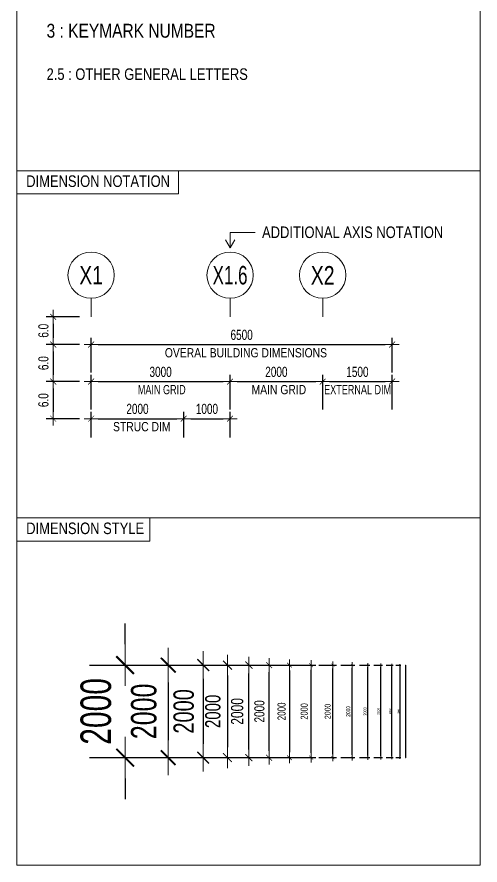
# Model space of a CAD drawing. Header units: millimetres. Extents: x -172050 to 1089997, y 452920 to 1051687.
# Drawn here: x -113596 to -103596, y 470829 to 489152 of the extents above; entities that cross this region are included whole.
import ezdxf
from ezdxf.enums import TextEntityAlignment as Align

# ---------------------------------------------------------------- set-up
doc = ezdxf.new("R2010")
doc.units = ezdxf.units.MM
doc.header["$MEASUREMENT"] = 0
doc.linetypes.add('CENTER2', pattern=[1.125, 0.75, -0.125, 0.125, -0.125])
doc.layers.get('Defpoints').update_dxf_attribs({"color": 151, "lineweight": 9})
for name, color, linetype, lineweight in [('NDC_FRAME', 7, 'Continuous', 20), ('NDC_S_ANNO', 7, 'Continuous', 20), ('NDC_S_AXIS', 5, 'CENTER2', 13), ('NDC_S_DIM', 1, 'Continuous', 15), ('NDC_S_SYMBOL', 1, 'Continuous', 15), ('NDC_S_TEXT SYMBOL', 7, 'Continuous', 20), ('NDC_S_VN TEXT', 7, 'Continuous', 20)]:
    doc.layers.add(name, color=color, linetype=linetype, lineweight=lineweight)
doc.styles.add('NDC_ANNO', font='', dxfattribs={"width": 0.8})
doc.styles.add('NDC_DIM', font='', dxfattribs={"width": 0.75})
doc.styles.add('NDC_VIE TXT', font='arial.ttf', dxfattribs={"width": 0.8})
doc.styles.get('NDC_ANNO').set_extended_font_data('Dotum')
doc.styles.get('NDC_DIM').set_extended_font_data('Dotum')
doc.dimstyles.new('NDC_dim_100', dxfattribs={"dimscale": 100, "dimtxt": 2.2, "dimasz": 1.5, "dimexe": 1.5, "dimexo": 2.5, "dimgap": 1, "dimtad": 1, "dimdec": 0, "dimzin": 0, "dimdsep": 46, "dimtxsty": 'NDC_DIM', "dimblk": 'DIMMARK', "dimcen": 0.09, "dimdle": 1.2, "dimclrd": 1, "dimclre": 1, "dimclrt": 3, "dimadec": 0, "dimazin": 0, "dimtfac": 1, "dimtdec": 0, "dimtix": 1, "dimtofl": 0, "dimtmove": 0, "dimatfit": 3, "dimfxl": 6, "dimfxlon": 1, "dimtolj": 1, "dimtzin": 0, "dimarcsym": 0})
doc.dimstyles.new('NDC_dim_120', dxfattribs={"dimscale": 120, "dimtxt": 2.2, "dimasz": 1.5, "dimexe": 1.5, "dimexo": 2.5, "dimgap": 1, "dimtad": 1, "dimdec": 0, "dimzin": 0, "dimdsep": 46, "dimtxsty": 'NDC_DIM', "dimblk": 'DIMMARK', "dimcen": 0.09, "dimdle": 1.2, "dimclrd": 1, "dimclre": 1, "dimclrt": 3, "dimadec": 0, "dimazin": 0, "dimtfac": 1, "dimtdec": 0, "dimtix": 1, "dimtofl": 0, "dimtmove": 0, "dimatfit": 3, "dimfxl": 6, "dimfxlon": 1, "dimtolj": 1, "dimtzin": 0, "dimarcsym": 0})
doc.dimstyles.new('NDC_dim_15', dxfattribs={"dimscale": 15, "dimtxt": 2.2, "dimasz": 1.5, "dimexe": 1.5, "dimexo": 2.5, "dimgap": 1, "dimtad": 1, "dimdec": 0, "dimzin": 0, "dimdsep": 46, "dimtxsty": 'NDC_DIM', "dimblk": 'DIMMARK', "dimcen": 0.09, "dimdle": 1.2, "dimclrd": 1, "dimclre": 1, "dimclrt": 3, "dimadec": 0, "dimazin": 0, "dimtfac": 1, "dimtdec": 0, "dimtix": 1, "dimtofl": 0, "dimtmove": 0, "dimatfit": 3, "dimfxl": 6, "dimfxlon": 1, "dimtolj": 1, "dimtzin": 0, "dimarcsym": 0})
doc.dimstyles.new('NDC_dim_150', dxfattribs={"dimscale": 150, "dimtxt": 2.2, "dimasz": 1.5, "dimexe": 1.5, "dimexo": 2.5, "dimgap": 1, "dimtad": 1, "dimdec": 0, "dimzin": 0, "dimdsep": 46, "dimtxsty": 'NDC_DIM', "dimblk": 'DIMMARK', "dimcen": 0.09, "dimdle": 1.2, "dimclrd": 1, "dimclre": 1, "dimclrt": 3, "dimadec": 0, "dimazin": 0, "dimtfac": 1, "dimtdec": 0, "dimtix": 1, "dimtofl": 0, "dimtmove": 0, "dimatfit": 3, "dimfxl": 6, "dimfxlon": 1, "dimtolj": 1, "dimtzin": 0, "dimarcsym": 0})
doc.dimstyles.new('NDC_dim_20', dxfattribs={"dimscale": 20, "dimtxt": 2.2, "dimasz": 1.5, "dimexe": 1.5, "dimexo": 2.5, "dimgap": 1, "dimtad": 1, "dimdec": 0, "dimzin": 0, "dimdsep": 46, "dimtxsty": 'NDC_DIM', "dimblk": 'DIMMARK', "dimcen": 0.09, "dimdle": 1.2, "dimclrd": 1, "dimclre": 1, "dimclrt": 3, "dimadec": 0, "dimazin": 0, "dimtfac": 1, "dimtdec": 0, "dimtix": 1, "dimtofl": 0, "dimtmove": 0, "dimatfit": 3, "dimfxl": 6, "dimfxlon": 1, "dimtolj": 1, "dimtzin": 0, "dimarcsym": 0})
doc.dimstyles.new('NDC_dim_200', dxfattribs={"dimscale": 200, "dimtxt": 2.2, "dimasz": 1.5, "dimexe": 1.5, "dimexo": 2.5, "dimgap": 1, "dimtad": 1, "dimdec": 0, "dimzin": 0, "dimdsep": 46, "dimtxsty": 'NDC_DIM', "dimblk": 'DIMMARK', "dimcen": 0.09, "dimdle": 1.2, "dimclrd": 1, "dimclre": 1, "dimclrt": 3, "dimadec": 0, "dimazin": 0, "dimtfac": 1, "dimtdec": 0, "dimtix": 1, "dimtofl": 0, "dimtmove": 0, "dimatfit": 3, "dimfxl": 6, "dimfxlon": 1, "dimtolj": 1, "dimtzin": 0, "dimarcsym": 0})
doc.dimstyles.new('NDC_dim_25', dxfattribs={"dimscale": 25, "dimtxt": 2.2, "dimasz": 1.5, "dimexe": 1.5, "dimexo": 2.5, "dimgap": 1, "dimtad": 1, "dimdec": 0, "dimzin": 0, "dimdsep": 46, "dimtxsty": 'NDC_DIM', "dimblk": 'DIMMARK', "dimcen": 0.09, "dimdle": 1.2, "dimclrd": 1, "dimclre": 1, "dimclrt": 3, "dimadec": 0, "dimazin": 0, "dimtfac": 1, "dimtdec": 0, "dimtix": 1, "dimtofl": 0, "dimtmove": 0, "dimatfit": 3, "dimfxl": 6, "dimfxlon": 1, "dimtolj": 1, "dimtzin": 0, "dimarcsym": 0})
doc.dimstyles.new('NDC_dim_250', dxfattribs={"dimscale": 250, "dimtxt": 2.2, "dimasz": 1.5, "dimexe": 1.5, "dimexo": 2.5, "dimgap": 1, "dimtad": 1, "dimdec": 0, "dimzin": 0, "dimdsep": 46, "dimtxsty": 'NDC_DIM', "dimblk": 'DIMMARK', "dimcen": 0.09, "dimdle": 1.2, "dimclrd": 1, "dimclre": 1, "dimclrt": 3, "dimadec": 0, "dimazin": 0, "dimtfac": 1, "dimtdec": 0, "dimtix": 1, "dimtofl": 0, "dimtmove": 0, "dimatfit": 3, "dimfxl": 6, "dimfxlon": 1, "dimtolj": 1, "dimtzin": 0, "dimarcsym": 0})
doc.dimstyles.new('NDC_dim_30', dxfattribs={"dimscale": 30, "dimtxt": 2.2, "dimasz": 1.5, "dimexe": 1.5, "dimexo": 2.5, "dimgap": 1, "dimtad": 1, "dimdec": 0, "dimzin": 0, "dimdsep": 46, "dimtxsty": 'NDC_DIM', "dimblk": 'DIMMARK', "dimcen": 0.09, "dimdle": 1.2, "dimclrd": 1, "dimclre": 1, "dimclrt": 3, "dimadec": 0, "dimazin": 0, "dimtfac": 1, "dimtdec": 0, "dimtix": 1, "dimtofl": 0, "dimtmove": 0, "dimatfit": 3, "dimfxl": 6, "dimfxlon": 1, "dimtolj": 1, "dimtzin": 0, "dimarcsym": 0})
doc.dimstyles.new('NDC_dim_300', dxfattribs={"dimscale": 300, "dimtxt": 2.2, "dimasz": 1.5, "dimexe": 1.5, "dimexo": 2.5, "dimgap": 1, "dimtad": 1, "dimdec": 0, "dimzin": 0, "dimdsep": 46, "dimtxsty": 'NDC_DIM', "dimblk": 'DIMMARK', "dimcen": 0.09, "dimdle": 1.2, "dimclrd": 1, "dimclre": 1, "dimclrt": 3, "dimadec": 0, "dimazin": 0, "dimtfac": 1, "dimtdec": 0, "dimtix": 1, "dimtofl": 0, "dimtmove": 0, "dimatfit": 3, "dimfxl": 6, "dimfxlon": 1, "dimtolj": 1, "dimtzin": 0, "dimarcsym": 0})
doc.dimstyles.new('NDC_dim_40', dxfattribs={"dimscale": 40, "dimtxt": 2.2, "dimasz": 1.5, "dimexe": 1.5, "dimexo": 2.5, "dimgap": 1, "dimtad": 1, "dimdec": 0, "dimzin": 0, "dimdsep": 46, "dimtxsty": 'NDC_DIM', "dimblk": 'DIMMARK', "dimcen": 0.09, "dimdle": 1.2, "dimclrd": 1, "dimclre": 1, "dimclrt": 3, "dimadec": 0, "dimazin": 0, "dimtfac": 1, "dimtdec": 0, "dimtix": 1, "dimtofl": 0, "dimtmove": 0, "dimatfit": 3, "dimfxl": 6, "dimfxlon": 1, "dimtolj": 1, "dimtzin": 0, "dimarcsym": 0})
doc.dimstyles.new('NDC_dim_50', dxfattribs={"dimscale": 50, "dimtxt": 2.5, "dimasz": 1.5, "dimexe": 1.5, "dimexo": 2.5, "dimgap": 1, "dimtad": 1, "dimdec": 0, "dimzin": 0, "dimdsep": 46, "dimtxsty": 'NDC_DIM', "dimblk": 'DIMMARK', "dimcen": 0.09, "dimdle": 1.2, "dimclrd": 1, "dimclre": 1, "dimclrt": 3, "dimadec": 0, "dimazin": 0, "dimtfac": 1, "dimtdec": 0, "dimtix": 1, "dimtofl": 0, "dimtmove": 0, "dimatfit": 3, "dimfxl": 6, "dimfxlon": 1, "dimtolj": 1, "dimtzin": 0, "dimarcsym": 0})
doc.dimstyles.new('NDC_dim_70', dxfattribs={"dimscale": 70, "dimtxt": 2.2, "dimasz": 1.5, "dimexe": 1.5, "dimexo": 2.5, "dimgap": 1, "dimtad": 1, "dimdec": 0, "dimzin": 0, "dimdsep": 46, "dimtxsty": 'NDC_DIM', "dimblk": 'DIMMARK', "dimcen": 0.09, "dimdle": 1.2, "dimclrd": 1, "dimclre": 1, "dimclrt": 3, "dimadec": 0, "dimazin": 0, "dimtfac": 1, "dimtdec": 0, "dimtix": 1, "dimtofl": 0, "dimtmove": 0, "dimatfit": 3, "dimfxl": 6, "dimfxlon": 1, "dimtolj": 1, "dimtzin": 0, "dimarcsym": 0})
doc.dimstyles.new('NDC_dim_80', dxfattribs={"dimscale": 80, "dimtxt": 2.2, "dimasz": 1.5, "dimexe": 1.5, "dimexo": 2.5, "dimgap": 1, "dimtad": 1, "dimdec": 0, "dimzin": 0, "dimdsep": 46, "dimtxsty": 'NDC_DIM', "dimblk": 'DIMMARK', "dimcen": 0.09, "dimdle": 1.2, "dimclrd": 1, "dimclre": 1, "dimclrt": 3, "dimadec": 0, "dimazin": 0, "dimtfac": 1, "dimtdec": 0, "dimtix": 1, "dimtofl": 0, "dimtmove": 0, "dimatfit": 3, "dimfxl": 6, "dimfxlon": 1, "dimtolj": 1, "dimtzin": 0, "dimarcsym": 0})
doc.dimstyles.new('NDC_dim_iso', dxfattribs={"dimtxt": 2.2, "dimasz": 1, "dimexe": 1.5, "dimexo": 2.5, "dimgap": 1, "dimtad": 1, "dimdec": 0, "dimzin": 0, "dimdsep": 46, "dimtxsty": 'NDC_DIM', "dimblk": 'DIMMARK', "dimcen": 0.09, "dimdle": 1.2, "dimclrd": 1, "dimclre": 1, "dimclrt": 3, "dimadec": 0, "dimazin": 0, "dimtfac": 1, "dimtdec": 0, "dimtix": 1, "dimtofl": 0, "dimtmove": 0, "dimatfit": 3, "dimfxl": 6, "dimfxlon": 1, "dimtolj": 1, "dimtzin": 0, "dimarcsym": 0})

# ---------------------------------------------------------------- blocks, each defined once
blk = doc.blocks.new('DIMMARK')
at = {"layer": 'NDC_S_DIM', "color": 1}
blk.add_line((-1.5, 0), (1, 0), dxfattribs=at)
at = {"layer": 'NDC_S_DIM', "color": 2, "const_width": 0.1}
blk.add_lwpolyline([(-0.424, -0.424), (0.424, 0.424)], dxfattribs=at)
blk = doc.blocks.new('*D196')
at = {"layer": 'Defpoints', "color": 0, "transparency": 16777216}
for p in [(-111836, 475149), (-108150, 475149), (-111836, 473149)]:
    blk.add_point(p, dxfattribs=at)
at = {"layer": 'NDC_S_DIM', "color": 1, "lineweight": -2, "transparency": 16777216}
for p, q in [((-108750, 475149), (-108000, 475149)), ((-108150, 473299), (-108150, 474999)), ((-108750, 473149), (-108000, 473149))]:
    blk.add_line(p, q, dxfattribs=at)
at = {"layer": 'NDC_S_DIM', "color": 1, "lineweight": -2, "transparency": 16777216, "xscale": 150, "yscale": 150, "zscale": 150}
for p, rotation in [((-108150, 475149), 90), ((-108150, 473149), 270)]:
    blk.add_blockref('DIMMARK', p, dxfattribs=dict(at, rotation=rotation))
at = {"layer": 'NDC_S_DIM', "color": 3, "transparency": 16777216, "insert": (-108360, 474149), "char_height": 220, "attachment_point": 5, "rotation": 90, "style": 'NDC_DIM'}
blk.add_mtext('\\A1;2000', dxfattribs=at)
blk = doc.blocks.new('*D197')
at = {"layer": 'Defpoints', "color": 0, "transparency": 16777216}
for p in [(-111836, 475149), (-107245, 475149), (-111836, 473149)]:
    blk.add_point(p, dxfattribs=at)
at = {"layer": 'NDC_S_DIM', "color": 1, "lineweight": -2, "transparency": 16777216}
for p, q in [((-107665, 475149), (-107140, 475149)), ((-107245, 473254), (-107245, 475044)), ((-107665, 473149), (-107140, 473149))]:
    blk.add_line(p, q, dxfattribs=at)
at = {"layer": 'NDC_S_DIM', "color": 1, "lineweight": -2, "transparency": 16777216, "xscale": 105, "yscale": 105, "zscale": 105}
for p, rotation in [((-107245, 475149), 90), ((-107245, 473149), 270)]:
    blk.add_blockref('DIMMARK', p, dxfattribs=dict(at, rotation=rotation))
at = {"layer": 'NDC_S_DIM', "color": 3, "transparency": 16777216, "insert": (-107392, 474149), "char_height": 154, "attachment_point": 5, "rotation": 90, "style": 'NDC_DIM'}
blk.add_mtext('\\A1;2000', dxfattribs=at)
blk = doc.blocks.new('*D198')
at = {"layer": 'Defpoints', "color": 0, "transparency": 16777216}
for p in [(-111836, 475149), (-106774, 475149), (-111836, 473149)]:
    blk.add_point(p, dxfattribs=at)
at = {"layer": 'NDC_S_DIM', "color": 1, "lineweight": -2, "transparency": 16777216}
for p, q in [((-107074, 475149), (-106699, 475149)), ((-106774, 473224), (-106774, 475074)), ((-107074, 473149), (-106699, 473149))]:
    blk.add_line(p, q, dxfattribs=at)
at = {"layer": 'NDC_S_DIM', "color": 1, "lineweight": -2, "transparency": 16777216, "xscale": 75, "yscale": 75, "zscale": 75}
for p, rotation in [((-106774, 475149), 90), ((-106774, 473149), 270)]:
    blk.add_blockref('DIMMARK', p, dxfattribs=dict(at, rotation=rotation))
at = {"layer": 'NDC_S_DIM', "color": 3, "transparency": 16777216, "insert": (-106886, 474149), "char_height": 125, "attachment_point": 5, "rotation": 90, "style": 'NDC_DIM'}
blk.add_mtext('\\A1;2000', dxfattribs=at)
blk = doc.blocks.new('*D199')
at = {"layer": 'Defpoints', "color": 0, "transparency": 16777216}
for p in [(-111836, 475149), (-106359, 475149), (-111836, 473149)]:
    blk.add_point(p, dxfattribs=at)
at = {"layer": 'NDC_S_DIM', "color": 1, "lineweight": -2, "transparency": 16777216}
for p, q in [((-106599, 475149), (-106299, 475149)), ((-106359, 473209), (-106359, 475089)), ((-106599, 473149), (-106299, 473149))]:
    blk.add_line(p, q, dxfattribs=at)
at = {"layer": 'NDC_S_DIM', "color": 1, "lineweight": -2, "transparency": 16777216, "xscale": 60, "yscale": 60, "zscale": 60}
for p, rotation in [((-106359, 475149), 90), ((-106359, 473149), 270)]:
    blk.add_blockref('DIMMARK', p, dxfattribs=dict(at, rotation=rotation))
at = {"layer": 'NDC_S_DIM', "color": 3, "transparency": 16777216, "insert": (-106443, 474149), "char_height": 88, "attachment_point": 5, "rotation": 90, "style": 'NDC_DIM'}
blk.add_mtext('\\A1;2000', dxfattribs=at)
blk = doc.blocks.new('*D200')
at = {"layer": 'Defpoints', "color": 0, "transparency": 16777216}
for p in [(-111836, 475149), (-106018, 475149), (-111836, 473149)]:
    blk.add_point(p, dxfattribs=at)
at = {"layer": 'NDC_S_DIM', "color": 1, "lineweight": -2, "transparency": 16777216}
for p, q in [((-106198, 475149), (-105973, 475149)), ((-106018, 473194), (-106018, 475104)), ((-106198, 473149), (-105973, 473149))]:
    blk.add_line(p, q, dxfattribs=at)
at = {"layer": 'NDC_S_DIM', "color": 1, "lineweight": -2, "transparency": 16777216, "xscale": 45, "yscale": 45, "zscale": 45}
for p, rotation in [((-106018, 475149), 90), ((-106018, 473149), 270)]:
    blk.add_blockref('DIMMARK', p, dxfattribs=dict(at, rotation=rotation))
at = {"layer": 'NDC_S_DIM', "color": 3, "transparency": 16777216, "insert": (-106081, 474149), "char_height": 66, "attachment_point": 5, "rotation": 90, "style": 'NDC_DIM'}
blk.add_mtext('\\A1;2000', dxfattribs=at)
blk = doc.blocks.new('*D201')
at = {"layer": 'Defpoints', "color": 0, "transparency": 16777216}
for p in [(-111836, 475149), (-105737, 475149), (-111836, 473149)]:
    blk.add_point(p, dxfattribs=at)
at = {"layer": 'NDC_S_DIM', "color": 1, "lineweight": -2, "transparency": 16777216}
for p, q in [((-105887, 475149), (-105700, 475149)), ((-105737, 473186), (-105737, 475111)), ((-105887, 473149), (-105700, 473149))]:
    blk.add_line(p, q, dxfattribs=at)
at = {"layer": 'NDC_S_DIM', "color": 1, "lineweight": -2, "transparency": 16777216, "xscale": 37.5, "yscale": 37.5, "zscale": 37.5}
for p, rotation in [((-105737, 475149), 90), ((-105737, 473149), 270)]:
    blk.add_blockref('DIMMARK', p, dxfattribs=dict(at, rotation=rotation))
at = {"layer": 'NDC_S_DIM', "color": 3, "transparency": 16777216, "insert": (-105790, 474149), "char_height": 55, "attachment_point": 5, "rotation": 90, "style": 'NDC_DIM'}
blk.add_mtext('\\A1;2000', dxfattribs=at)
blk = doc.blocks.new('*D202')
at = {"layer": 'Defpoints', "color": 0, "transparency": 16777216}
for p in [(-111836, 475149), (-105500, 475149), (-111836, 473149)]:
    blk.add_point(p, dxfattribs=at)
at = {"layer": 'NDC_S_DIM', "color": 1, "lineweight": -2, "transparency": 16777216}
for p, q in [((-105620, 475149), (-105470, 475149)), ((-105500, 473179), (-105500, 475119)), ((-105620, 473149), (-105470, 473149))]:
    blk.add_line(p, q, dxfattribs=at)
at = {"layer": 'NDC_S_DIM', "color": 1, "lineweight": -2, "transparency": 16777216, "xscale": 30, "yscale": 30, "zscale": 30}
for p, rotation in [((-105500, 475149), 90), ((-105500, 473149), 270)]:
    blk.add_blockref('DIMMARK', p, dxfattribs=dict(at, rotation=rotation))
at = {"layer": 'NDC_S_DIM', "color": 3, "transparency": 16777216, "insert": (-105542, 474149), "char_height": 44, "attachment_point": 5, "rotation": 90, "style": 'NDC_DIM'}
blk.add_mtext('\\A1;2000', dxfattribs=at)
blk = doc.blocks.new('*D203')
at = {"layer": 'Defpoints', "color": 0, "transparency": 16777216}
for p in [(-111836, 475149), (-105197, 475149), (-111836, 473149)]:
    blk.add_point(p, dxfattribs=at)
at = {"layer": 'NDC_S_DIM', "color": 1, "lineweight": -2, "transparency": 16777216}
for p, q in [((-105203, 475149), (-105196, 475149)), ((-105197, 473150), (-105197, 475148)), ((-105203, 473149), (-105196, 473149))]:
    blk.add_line(p, q, dxfattribs=at)
for p, rotation in [((-105197, 475149), 90), ((-105197, 473149), 270)]:
    blk.add_blockref('DIMMARK', p, dxfattribs=dict(at, rotation=rotation))
at = {"layer": 'NDC_S_DIM', "color": 3, "transparency": 16777216, "insert": (-105199, 474149), "char_height": 2.2, "attachment_point": 5, "rotation": 90, "style": 'NDC_DIM'}
blk.add_mtext('\\A1;2000', dxfattribs=at)
blk = doc.blocks.new('*D206')
at = {"layer": 'Defpoints', "color": 0, "transparency": 16777216}
for p in [(-111836, 475149), (-111836, 473149), (-109050, 473149)]:
    blk.add_point(p, dxfattribs=at)
at = {"layer": 'NDC_S_DIM', "color": 1, "lineweight": -2, "transparency": 16777216}
for p, q in [((-109950, 475149), (-108825, 475149)), ((-109050, 474924), (-109050, 473374)), ((-109950, 473149), (-108825, 473149))]:
    blk.add_line(p, q, dxfattribs=at)
at = {"layer": 'NDC_S_DIM', "color": 1, "lineweight": -2, "transparency": 16777216, "xscale": 225, "yscale": 225, "zscale": 225}
for p, rotation in [((-109050, 475149), 90), ((-109050, 473149), 270)]:
    blk.add_blockref('DIMMARK', p, dxfattribs=dict(at, rotation=rotation))
at = {"layer": 'NDC_S_DIM', "color": 3, "transparency": 16777216, "insert": (-109365, 474149), "char_height": 330, "attachment_point": 5, "rotation": 90, "style": 'NDC_DIM'}
blk.add_mtext('\\A1;2000', dxfattribs=at)
blk = doc.blocks.new('*D207')
at = {"layer": 'Defpoints', "color": 0, "transparency": 16777216}
for p in [(-111836, 475149), (-111836, 473149), (-109574, 473149)]:
    blk.add_point(p, dxfattribs=at)
at = {"layer": 'NDC_S_DIM', "color": 1, "lineweight": -2, "transparency": 16777216}
for p, q in [((-110774, 475149), (-109274, 475149)), ((-109574, 474849), (-109574, 473449)), ((-110774, 473149), (-109274, 473149))]:
    blk.add_line(p, q, dxfattribs=at)
at = {"layer": 'NDC_S_DIM', "color": 1, "lineweight": -2, "transparency": 16777216, "xscale": 300, "yscale": 300, "zscale": 300}
for p, rotation in [((-109574, 475149), 90), ((-109574, 473149), 270)]:
    blk.add_blockref('DIMMARK', p, dxfattribs=dict(at, rotation=rotation))
at = {"layer": 'NDC_S_DIM', "color": 3, "transparency": 16777216, "insert": (-109994, 474149), "char_height": 440, "attachment_point": 5, "rotation": 90, "style": 'NDC_DIM'}
blk.add_mtext('\\A1;2000', dxfattribs=at)
blk = doc.blocks.new('*D208')
at = {"layer": 'Defpoints', "color": 0, "transparency": 16777216}
for p in [(-111836, 475149), (-111836, 473149), (-105325, 473149)]:
    blk.add_point(p, dxfattribs=at)
at = {"layer": 'NDC_S_DIM', "color": 1, "lineweight": -2, "transparency": 16777216}
for p, q in [((-105415, 475149), (-105303, 475149)), ((-105325, 475126), (-105325, 473171)), ((-105415, 473149), (-105303, 473149))]:
    blk.add_line(p, q, dxfattribs=at)
at = {"layer": 'NDC_S_DIM', "color": 1, "lineweight": -2, "transparency": 16777216, "xscale": 22.5, "yscale": 22.5, "zscale": 22.5}
for p, rotation in [((-105325, 475149), 90), ((-105325, 473149), 270)]:
    blk.add_blockref('DIMMARK', p, dxfattribs=dict(at, rotation=rotation))
at = {"layer": 'NDC_S_DIM', "color": 3, "transparency": 16777216, "insert": (-105357, 474149), "char_height": 33, "attachment_point": 5, "rotation": 90, "style": 'NDC_DIM'}
blk.add_mtext('\\A1;2000', dxfattribs=at)
blk = doc.blocks.new('*D205')
at = {"layer": 'Defpoints', "color": 0, "transparency": 16777216}
for p in [(-111836, 475149), (-111836, 473149), (-107713, 473149)]:
    blk.add_point(p, dxfattribs=at)
at = {"layer": 'NDC_S_DIM', "color": 1, "lineweight": -2, "transparency": 16777216}
for p, q in [((-108193, 475149), (-107593, 475149)), ((-107713, 475029), (-107713, 473269)), ((-108193, 473149), (-107593, 473149))]:
    blk.add_line(p, q, dxfattribs=at)
at = {"layer": 'NDC_S_DIM', "color": 1, "lineweight": -2, "transparency": 16777216, "xscale": 120, "yscale": 120, "zscale": 120}
for p, rotation in [((-107713, 475149), 90), ((-107713, 473149), 270)]:
    blk.add_blockref('DIMMARK', p, dxfattribs=dict(at, rotation=rotation))
at = {"layer": 'NDC_S_DIM', "color": 3, "transparency": 16777216, "insert": (-107881, 474149), "char_height": 176, "attachment_point": 5, "rotation": 90, "style": 'NDC_DIM'}
blk.add_mtext('\\A1;2000', dxfattribs=at)
blk = doc.blocks.new('*D209')
at = {"layer": 'Defpoints', "color": 0, "transparency": 16777216}
for p in [(-111836, 475149), (-108588, 475149), (-111836, 473149)]:
    blk.add_point(p, dxfattribs=at)
at = {"layer": 'NDC_S_DIM', "color": 1, "lineweight": -2, "transparency": 16777216}
for p, q in [((-109308, 475149), (-108408, 475149)), ((-108588, 473329), (-108588, 474969)), ((-109308, 473149), (-108408, 473149))]:
    blk.add_line(p, q, dxfattribs=at)
at = {"layer": 'NDC_S_DIM', "color": 1, "lineweight": -2, "transparency": 16777216, "xscale": 180, "yscale": 180, "zscale": 180}
for p, rotation in [((-108588, 475149), 90), ((-108588, 473149), 270)]:
    blk.add_blockref('DIMMARK', p, dxfattribs=dict(at, rotation=rotation))
at = {"layer": 'NDC_S_DIM', "color": 3, "transparency": 16777216, "insert": (-108840, 474149), "char_height": 264, "attachment_point": 5, "rotation": 90, "style": 'NDC_DIM'}
blk.add_mtext('\\A1;2000', dxfattribs=at)
blk = doc.blocks.new('*D210')
at = {"layer": 'Defpoints', "color": 0, "transparency": 16777216}
for p in [(-112781, 475149), (-112781, 473149), (-111259, 473149)]:
    blk.add_point(p, dxfattribs=at)
at = {"layer": 'NDC_S_DIM', "color": 1, "lineweight": -2, "transparency": 16777216}
for p, q in [((-111259, 475599), (-111259, 476049)), ((-112031, 475149), (-110809, 475149)), ((-112031, 473149), (-110809, 473149)), ((-111259, 472699), (-111259, 472249))]:
    blk.add_line(p, q, dxfattribs=at)
at = {"layer": 'NDC_S_DIM', "color": 1, "lineweight": -2, "transparency": 16777216, "xscale": 450, "yscale": 450, "zscale": 450}
for p, rotation in [((-111259, 475149), 270), ((-111259, 473149), 90)]:
    blk.add_blockref('DIMMARK', p, dxfattribs=dict(at, rotation=rotation))
at = {"layer": 'NDC_S_DIM', "color": 3, "transparency": 16777216, "insert": (-111890, 474149), "char_height": 660, "attachment_point": 5, "rotation": 90, "style": 'NDC_DIM'}
blk.add_mtext('\\A1;2000', dxfattribs=at)
blk = doc.blocks.new('*D211')
at = {"layer": 'Defpoints', "color": 0, "transparency": 16777216}
for p in [(-112781, 475149), (-112781, 473149), (-110330, 473149)]:
    blk.add_point(p, dxfattribs=at)
at = {"layer": 'NDC_S_DIM', "color": 1, "lineweight": -2, "transparency": 16777216}
for p, q in [((-111830, 475149), (-109955, 475149)), ((-110330, 474774), (-110330, 473524)), ((-111830, 473149), (-109955, 473149))]:
    blk.add_line(p, q, dxfattribs=at)
at = {"layer": 'NDC_S_DIM', "color": 1, "lineweight": -2, "transparency": 16777216, "xscale": 375, "yscale": 375, "zscale": 375}
for p, rotation in [((-110330, 475149), 90), ((-110330, 473149), 270)]:
    blk.add_blockref('DIMMARK', p, dxfattribs=dict(at, rotation=rotation))
at = {"layer": 'NDC_S_DIM', "color": 3, "transparency": 16777216, "insert": (-110855, 474149), "char_height": 550, "attachment_point": 5, "rotation": 90, "style": 'NDC_DIM'}
blk.add_mtext('\\A1;2000', dxfattribs=at)
blk = doc.blocks.new('*D187')
at = {"layer": 'Defpoints', "color": 0, "transparency": 16777216}
for p in [(-109994, 480473), (-111994, 479817), (-109994, 479817)]:
    blk.add_point(p, dxfattribs=at)
at = {"layer": 'NDC_S_DIM', "color": 1, "lineweight": -2, "transparency": 16777216}
for p, q in [((-111994, 480067), (-111994, 480623)), ((-109994, 480067), (-109994, 480623)), ((-111844, 480473), (-110144, 480473))]:
    blk.add_line(p, q, dxfattribs=at)
at = {"layer": 'NDC_S_DIM', "color": 1, "lineweight": -2, "transparency": 16777216, "xscale": 150, "yscale": 150, "zscale": 150, "rotation": 180}
blk.add_blockref('DIMMARK', (-111994, 480473), dxfattribs=at)
at = {"layer": 'NDC_S_DIM', "color": 1, "lineweight": -2, "transparency": 16777216, "xscale": 150, "yscale": 150, "zscale": 150}
blk.add_blockref('DIMMARK', (-109994, 480473), dxfattribs=at)
at = {"layer": 'NDC_S_DIM', "color": 3, "transparency": 16777216, "insert": (-110994, 480683), "char_height": 220, "attachment_point": 5, "style": 'NDC_DIM'}
blk.add_mtext('\\A1;2000', dxfattribs=at)
blk = doc.blocks.new('*D188')
at = {"layer": 'Defpoints', "color": 0, "transparency": 16777216}
for p in [(-108994, 481273), (-111994, 479817), (-108994, 479817)]:
    blk.add_point(p, dxfattribs=at)
at = {"layer": 'NDC_S_DIM', "color": 1, "lineweight": -2, "transparency": 16777216}
for p, q in [((-111994, 480673), (-111994, 481423)), ((-108994, 480673), (-108994, 481423)), ((-111844, 481273), (-109144, 481273))]:
    blk.add_line(p, q, dxfattribs=at)
at = {"layer": 'NDC_S_DIM', "color": 1, "lineweight": -2, "transparency": 16777216, "xscale": 150, "yscale": 150, "zscale": 150, "rotation": 180}
blk.add_blockref('DIMMARK', (-111994, 481273), dxfattribs=at)
at = {"layer": 'NDC_S_DIM', "color": 1, "lineweight": -2, "transparency": 16777216, "xscale": 150, "yscale": 150, "zscale": 150}
blk.add_blockref('DIMMARK', (-108994, 481273), dxfattribs=at)
at = {"layer": 'NDC_S_DIM', "color": 3, "transparency": 16777216, "insert": (-110494, 481483), "char_height": 220, "attachment_point": 5, "style": 'NDC_DIM'}
blk.add_mtext('\\A1;3000', dxfattribs=at)
blk = doc.blocks.new('*D189')
at = {"layer": 'Defpoints', "color": 0, "transparency": 16777216}
for p in [(-105494, 482073), (-111994, 479817), (-105494, 479817)]:
    blk.add_point(p, dxfattribs=at)
at = {"layer": 'NDC_S_DIM', "color": 1, "lineweight": -2, "transparency": 16777216}
for p, q in [((-111994, 481473), (-111994, 482223)), ((-105494, 481473), (-105494, 482223)), ((-111844, 482073), (-105644, 482073))]:
    blk.add_line(p, q, dxfattribs=at)
at = {"layer": 'NDC_S_DIM', "color": 1, "lineweight": -2, "transparency": 16777216, "xscale": 150, "yscale": 150, "zscale": 150, "rotation": 180}
blk.add_blockref('DIMMARK', (-111994, 482073), dxfattribs=at)
at = {"layer": 'NDC_S_DIM', "color": 1, "lineweight": -2, "transparency": 16777216, "xscale": 150, "yscale": 150, "zscale": 150}
blk.add_blockref('DIMMARK', (-105494, 482073), dxfattribs=at)
at = {"layer": 'NDC_S_DIM', "color": 3, "transparency": 16777216, "insert": (-108744, 482283), "char_height": 220, "attachment_point": 5, "style": 'NDC_DIM'}
blk.add_mtext('\\A1;6500', dxfattribs=at)
blk = doc.blocks.new('*D190')
at = {"layer": 'Defpoints', "color": 0, "transparency": 16777216}
for p in [(-111994, 481273), (-112814, 480473), (-111994, 480473)]:
    blk.add_point(p, dxfattribs=at)
at = {"layer": 'NDC_S_DIM', "color": 1, "lineweight": -2, "transparency": 16777216}
for p, q in [((-112244, 481273), (-112964, 481273)), ((-112814, 481123), (-112814, 480623)), ((-112244, 480473), (-112964, 480473))]:
    blk.add_line(p, q, dxfattribs=at)
at = {"layer": 'NDC_S_DIM', "color": 1, "lineweight": -2, "transparency": 16777216, "xscale": 150, "yscale": 150, "zscale": 150}
for p, rotation in [((-112814, 481273), 90), ((-112814, 480473), 270)]:
    blk.add_blockref('DIMMARK', p, dxfattribs=dict(at, rotation=rotation))
at = {"layer": 'NDC_S_DIM', "color": 3, "transparency": 16777216, "insert": (-113024, 480873), "char_height": 220, "attachment_point": 5, "rotation": 90, "style": 'NDC_DIM'}
blk.add_mtext('\\A1;6.0', dxfattribs=at)
blk = doc.blocks.new('*D191')
at = {"layer": 'Defpoints', "color": 0, "transparency": 16777216}
for p in [(-111994, 482073), (-112814, 481273), (-111994, 481273)]:
    blk.add_point(p, dxfattribs=at)
at = {"layer": 'NDC_S_DIM', "color": 1, "lineweight": -2, "transparency": 16777216}
for p, q in [((-112244, 482073), (-112964, 482073)), ((-112814, 481923), (-112814, 481423)), ((-112244, 481273), (-112964, 481273))]:
    blk.add_line(p, q, dxfattribs=at)
at = {"layer": 'NDC_S_DIM', "color": 1, "lineweight": -2, "transparency": 16777216, "xscale": 150, "yscale": 150, "zscale": 150}
for p, rotation in [((-112814, 482073), 90), ((-112814, 481273), 270)]:
    blk.add_blockref('DIMMARK', p, dxfattribs=dict(at, rotation=rotation))
at = {"layer": 'NDC_S_DIM', "color": 3, "transparency": 16777216, "insert": (-113024, 481673), "char_height": 220, "attachment_point": 5, "rotation": 90, "style": 'NDC_DIM'}
blk.add_mtext('\\A1;6.0', dxfattribs=at)
blk = doc.blocks.new('*D192')
at = {"layer": 'Defpoints', "color": 0, "transparency": 16777216}
for p in [(-106994, 481273), (-108994, 479817), (-106994, 479817)]:
    blk.add_point(p, dxfattribs=at)
at = {"layer": 'NDC_S_DIM', "color": 1, "lineweight": -2, "transparency": 16777216}
for p, q in [((-108994, 480673), (-108994, 481423)), ((-106994, 480673), (-106994, 481423)), ((-108844, 481273), (-107144, 481273))]:
    blk.add_line(p, q, dxfattribs=at)
at = {"layer": 'NDC_S_DIM', "color": 1, "lineweight": -2, "transparency": 16777216, "xscale": 150, "yscale": 150, "zscale": 150, "rotation": 180}
blk.add_blockref('DIMMARK', (-108994, 481273), dxfattribs=at)
at = {"layer": 'NDC_S_DIM', "color": 1, "lineweight": -2, "transparency": 16777216, "xscale": 150, "yscale": 150, "zscale": 150}
blk.add_blockref('DIMMARK', (-106994, 481273), dxfattribs=at)
at = {"layer": 'NDC_S_DIM', "color": 3, "transparency": 16777216, "insert": (-107994, 481483), "char_height": 220, "attachment_point": 5, "style": 'NDC_DIM'}
blk.add_mtext('\\A1;2000', dxfattribs=at)
blk = doc.blocks.new('*D193')
at = {"layer": 'Defpoints', "color": 0, "transparency": 16777216}
for p in [(-105494, 481273), (-106994, 479817), (-105494, 479817)]:
    blk.add_point(p, dxfattribs=at)
at = {"layer": 'NDC_S_DIM', "color": 1, "lineweight": -2, "transparency": 16777216}
for p, q in [((-106994, 480673), (-106994, 481423)), ((-105494, 480673), (-105494, 481423)), ((-106844, 481273), (-105644, 481273))]:
    blk.add_line(p, q, dxfattribs=at)
at = {"layer": 'NDC_S_DIM', "color": 1, "lineweight": -2, "transparency": 16777216, "xscale": 150, "yscale": 150, "zscale": 150, "rotation": 180}
blk.add_blockref('DIMMARK', (-106994, 481273), dxfattribs=at)
at = {"layer": 'NDC_S_DIM', "color": 1, "lineweight": -2, "transparency": 16777216, "xscale": 150, "yscale": 150, "zscale": 150}
blk.add_blockref('DIMMARK', (-105494, 481273), dxfattribs=at)
at = {"layer": 'NDC_S_DIM', "color": 3, "transparency": 16777216, "insert": (-106244, 481483), "char_height": 220, "attachment_point": 5, "style": 'NDC_DIM'}
blk.add_mtext('\\A1;1500', dxfattribs=at)
blk = doc.blocks.new('*D194')
at = {"layer": 'Defpoints', "color": 0, "transparency": 16777216}
for p in [(-108994, 480473), (-109994, 479817), (-108994, 479817)]:
    blk.add_point(p, dxfattribs=at)
at = {"layer": 'NDC_S_DIM', "color": 1, "lineweight": -2, "transparency": 16777216}
for p, q in [((-109994, 480067), (-109994, 480623)), ((-108994, 480067), (-108994, 480623)), ((-109844, 480473), (-109144, 480473))]:
    blk.add_line(p, q, dxfattribs=at)
at = {"layer": 'NDC_S_DIM', "color": 1, "lineweight": -2, "transparency": 16777216, "xscale": 150, "yscale": 150, "zscale": 150, "rotation": 180}
blk.add_blockref('DIMMARK', (-109994, 480473), dxfattribs=at)
at = {"layer": 'NDC_S_DIM', "color": 1, "lineweight": -2, "transparency": 16777216, "xscale": 150, "yscale": 150, "zscale": 150}
blk.add_blockref('DIMMARK', (-108994, 480473), dxfattribs=at)
at = {"layer": 'NDC_S_DIM', "color": 3, "transparency": 16777216, "insert": (-109494, 480683), "char_height": 220, "attachment_point": 5, "style": 'NDC_DIM'}
blk.add_mtext('\\A1;1000', dxfattribs=at)
blk = doc.blocks.new('*D195')
at = {"layer": 'Defpoints', "color": 0, "transparency": 16777216}
for p in [(-111994, 482673), (-112814, 482073), (-111994, 482073)]:
    blk.add_point(p, dxfattribs=at)
at = {"layer": 'NDC_S_DIM', "color": 1, "lineweight": -2, "transparency": 16777216}
for p, q in [((-112244, 482673), (-112964, 482673)), ((-112814, 482523), (-112814, 482223)), ((-112244, 482073), (-112964, 482073))]:
    blk.add_line(p, q, dxfattribs=at)
at = {"layer": 'NDC_S_DIM', "color": 1, "lineweight": -2, "transparency": 16777216, "xscale": 150, "yscale": 150, "zscale": 150}
for p, rotation in [((-112814, 482673), 90), ((-112814, 482073), 270)]:
    blk.add_blockref('DIMMARK', p, dxfattribs=dict(at, rotation=rotation))
at = {"layer": 'NDC_S_DIM', "color": 3, "transparency": 16777216, "insert": (-113024, 482373), "char_height": 220, "attachment_point": 5, "rotation": 90, "style": 'NDC_DIM'}
blk.add_mtext('\\A1;6.0', dxfattribs=at)
blk = doc.blocks.new('*U172')
at = {"layer": 'NDC_S_SYMBOL'}
blk.add_line((0, -5), (0, -9), dxfattribs=at)
blk.add_circle((0, 0), 5, dxfattribs=at)
at = {"layer": 'NDC_S_TEXT SYMBOL', "color": 7, "style": 'NDC_ANNO', "width": 0.8}
blk.add_attdef('GRID', text='', height=4, rotation=180, dxfattribs=at).set_placement((0, 0), align=Align.MIDDLE)

msp = doc.modelspace()

# ---------------------------------------------------------------- linework, layer by layer
at = {"layer": 'NDC_FRAME'}
for p, q in [((-113596, 500829.1), (-113596, 470829.1)), ((-103596, 500829.1), (-103596, 470829.1)), ((-113596, 485829.1), (-103596, 485829.1)), ((-110105.4, 485329.1), (-110105.4, 485829.1)), ((-113596, 485329.1), (-110105.4, 485329.1)), ((-113596, 478329.1), (-103596, 478329.1)), ((-110729.5, 477829.1), (-110729.5, 478329.1)), ((-113596, 477829.1), (-110729.5, 477829.1)), ((-113596, 470829.1), (-103596, 470829.1))]:
    msp.add_line(p, q, dxfattribs=at)
at = {"layer": 'NDC_S_ANNO'}
for p, q in [((-108994, 484498.1), (-108451, 484498.1)), ((-108994, 484161.9), (-108994, 484498.1)), ((-108994, 484161.9), (-109094, 484335.1)), ((-108994, 484161.9), (-108894, 484335.1))]:
    msp.add_line(p, q, dxfattribs=at)

# ---------------------------------------------------------------- block references
at = {"layer": 'NDC_S_AXIS'}
ref = msp.add_blockref('*U172', (-111994, 483573.3), dxfattribs=dict(at, xscale=100, yscale=100, zscale=100))
ref.add_attrib('GRID', 'X1', dxfattribs={"layer": 'NDC_S_TEXT SYMBOL', "color": 7, "height": 400, "style": 'NDC_ANNO', "width": 0.8}).set_placement((-111994, 483573.3), align=Align.MIDDLE)
ref = msp.add_blockref('*U172', (-108994, 483573.3), dxfattribs=dict(at, xscale=100, yscale=100, zscale=100))
ref.add_attrib('GRID', 'X1.6', dxfattribs={"layer": 'NDC_S_TEXT SYMBOL', "color": 7, "height": 400, "style": 'NDC_ANNO', "width": 0.7}).set_placement((-108994, 483573.3), align=Align.MIDDLE)
ref = msp.add_blockref('*U172', (-106994, 483573.3), dxfattribs=dict(at, xscale=100, yscale=100, zscale=100))
ref.add_attrib('GRID', 'X2', dxfattribs={"layer": 'NDC_S_TEXT SYMBOL', "color": 7, "height": 400, "style": 'NDC_ANNO', "width": 0.8}).set_placement((-106994, 483573.3), align=Align.MIDDLE)

# ---------------------------------------------------------------- texts
at = {"layer": 'NDC_S_VN TEXT', "style": 'NDC_VIE TXT', "width": 0.8}
for s, height, p in [('3 : KEYMARK NUMBER', 300, (-112956.7, 488854.4)), ('2.5 : OTHER GENERAL LETTERS', 250, (-112956.7, 487916.7))]:
    msp.add_text(s, height=height, dxfattribs=at).set_placement(p, align=Align.MIDDLE_LEFT)
at = {"layer": 'NDC_S_VN TEXT', "color": 3, "style": 'NDC_VIE TXT'}
for s, height, width, p in [('DIMENSION NOTATION', 250, 0.8, (-113396, 485604.1)), ('ADDITIONAL AXIS NOTATION', 250, 0.8, (-108303.1, 484500.7)), ('OVERAL BUILDING DIMENSIONS', 200, 0.8, (-110402.4, 481897.2)), ('MAIN GRID', 200, 0.7, (-110985.3, 481101.2)), ('MAIN GRID', 200, 0.8, (-108530, 481101.2)), ('EXTERNAL DIM', 200, 0.7, (-106962, 481101.2)), ('STRUC DIM', 200, 0.8, (-111521.4, 480301.2)), ('DIMENSION STYLE', 250, 0.8, (-113396, 478104.1))]:
    msp.add_text(s, height=height, dxfattribs=dict(at, width=width)).set_placement(p, align=Align.MIDDLE_LEFT)

# ---------------------------------------------------------------- dimensions: what is measured, and where the dimension line sits
at = {"layer": 'NDC_S_DIM'}
for base, p1, p2, picture, middle in [((-112813.9, 482073.3), (-111994, 482673.3), (-111994, 482073.3), '*D195', (-113024.1, 482373.3)), ((-112813.9, 481273.3), (-111994, 482073.3), (-111994, 481273.3), '*D191', (-113024.1, 481673.3)), ((-112813.9, 480473.3), (-111994, 481273.3), (-111994, 480473.3), '*D190', (-113024.1, 480873.3))]:
    dim = msp.add_linear_dim(base=base, p1=p1, p2=p2, angle=270, text='6.0', dimstyle='NDC_dim_100', dxfattribs=at)
    dim.commit()
    dim.dimension.update_dxf_attribs({"geometry": picture, "text_midpoint": middle})
for base, p1, p2, picture, middle in [((-105494, 482073.3), (-111994, 479817.5), (-105494, 479817.5), '*D189', (-108744, 482283.5)), ((-108994, 481273.3), (-111994, 479817.5), (-108994, 479817.5), '*D188', (-110494, 481483.5)), ((-106994, 481273.3), (-108994, 479817.5), (-106994, 479817.5), '*D192', (-107994, 481483.5)), ((-105494, 481273.3), (-106994, 479817.5), (-105494, 479817.5), '*D193', (-106244, 481483.5)), ((-109994, 480473.3), (-111994, 479817.5), (-109994, 479817.5), '*D187', (-110994, 480683.5)), ((-108994, 480473.3), (-109994, 479817.5), (-108994, 479817.5), '*D194', (-109494, 480683.5))]:
    dim = msp.add_linear_dim(base=base, p1=p1, p2=p2, dimstyle='NDC_dim_100', dxfattribs=at)
    dim.commit()
    dim.dimension.update_dxf_attribs({"geometry": picture, "text_midpoint": middle})
for base, p1, p2, dimstyle, picture, middle in [((-111259.3, 473148.6), (-112781.1, 475148.6), (-112781.1, 473148.6), 'NDC_dim_300', '*D210', (-111889.7, 474148.6)), ((-110329.7, 473148.6), (-112781.1, 475148.6), (-112781.1, 473148.6), 'NDC_dim_250', '*D211', (-110855.1, 474148.6)), ((-109573.9, 473148.6), (-111836.4, 475148.6), (-111836.4, 473148.6), 'NDC_dim_200', '*D207', (-109994.2, 474148.6)), ((-109049.9, 473148.6), (-111836.4, 475148.6), (-111836.4, 473148.6), 'NDC_dim_150', '*D206', (-109365.1, 474148.6)), ((-108588, 475148.6), (-111836.4, 473148.6), (-111836.4, 475148.6), 'NDC_dim_120', '*D209', (-108840.1, 474148.6)), ((-108149.9, 475148.6), (-111836.4, 473148.6), (-111836.4, 475148.6), 'NDC_dim_100', '*D196', (-108360.1, 474148.6)), ((-107712.6, 473148.6), (-111836.4, 475148.6), (-111836.4, 473148.6), 'NDC_dim_80', '*D205', (-107880.7, 474148.6)), ((-107245.1, 475148.6), (-111836.4, 473148.6), (-111836.4, 475148.6), 'NDC_dim_70', '*D197', (-107392.2, 474148.6)), ((-106773.7, 475148.6), (-111836.4, 473148.6), (-111836.4, 475148.6), 'NDC_dim_50', '*D198', (-106886.3, 474148.6)), ((-106359.2, 475148.6), (-111836.4, 473148.6), (-111836.4, 475148.6), 'NDC_dim_40', '*D199', (-106443.2, 474148.6)), ((-106018.4, 475148.6), (-111836.4, 473148.6), (-111836.4, 475148.6), 'NDC_dim_30', '*D200', (-106081.5, 474148.6)), ((-105737.5, 475148.6), (-111836.4, 473148.6), (-111836.4, 475148.6), 'NDC_dim_25', '*D201', (-105790, 474148.6)), ((-105500.2, 475148.6), (-111836.4, 473148.6), (-111836.4, 475148.6), 'NDC_dim_20', '*D202', (-105542.2, 474148.6)), ((-105325.4, 473148.6), (-111836.4, 475148.6), (-111836.4, 473148.6), 'NDC_dim_15', '*D208', (-105356.9, 474148.6)), ((-105197.1, 475148.6), (-111836.4, 473148.6), (-111836.4, 475148.6), 'NDC_dim_iso', '*D203', (-105199.2, 474148.6))]:
    dim = msp.add_linear_dim(base=base, p1=p1, p2=p2, angle=90, dimstyle=dimstyle, dxfattribs=at)
    dim.commit()
    dim.dimension.update_dxf_attribs({"geometry": picture, "text_midpoint": middle})

doc.saveas('drawing.dxf')
